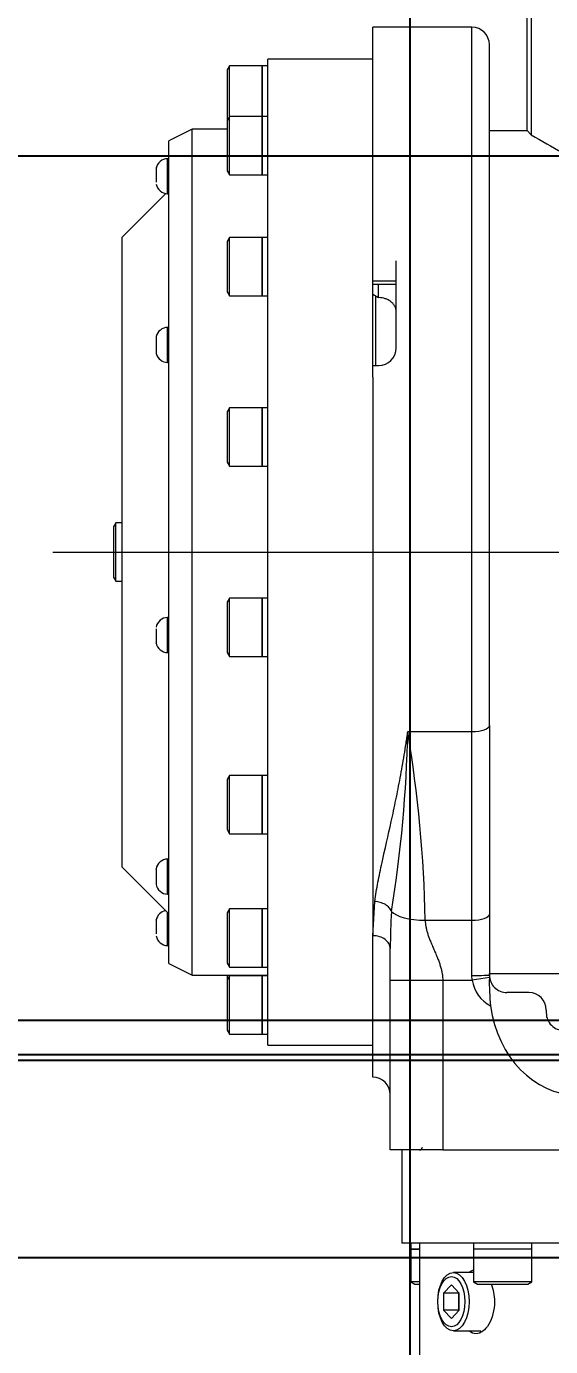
# Model space of a CAD drawing. Header units: millimetres. Extents: x 10462777 to 22643323, y 453826 to 1389191.
# Drawn here: x 11269056.6 to 11269146.5, y 578428.8 to 578655.2 of the extents above; entities that cross this region are included whole.
import ezdxf

# ---------------------------------------------------------------- set-up
doc = ezdxf.new("R2010")
doc.units = ezdxf.units.MM
doc.header["$LTSCALE"] = 200
doc.header["$MEASUREMENT"] = 0
doc.header["$PDMODE"] = 35
doc.header["$PDSIZE"] = -5
doc.linetypes.add('CENTER', pattern=[2, 1.25, -0.25, 0.25, -0.25])
doc.linetypes.add('CENTER2', pattern=[1.125, 0.75, -0.125, 0.125, -0.125])
doc.layers.get('DEFPOINTS').update_dxf_attribs({"linetype": 'CONTINUOUS'})
doc.layers.add('1', color=1, linetype='CENTER')
doc.layers.add('DV1_DEFAULT', color=7, linetype='CONTINUOUS')
doc.layers.add('LAYOUT', color=8, linetype='CONTINUOUS', lineweight=25)
doc.styles.add('iso-1', font='isocp.shx')
doc.styles.get("Standard").update_dxf_attribs({"font": 'SYMBOL'})
doc.dimstyles.get("Standard").update_dxf_attribs({"dimtxt": 1, "dimasz": 0.18, "dimexe": 0.18, "dimexo": 0.0625, "dimgap": 0.5, "dimtad": 1, "dimzin": 0, "dimdsep": 46, "dimtxsty": 'Standard', "dimcen": 0.09, "dimadec": 0, "dimazin": 0, "dimtfac": 1, "dimtofl": 0, "dimtmove": 2, "dimatfit": 3, "dimfxl": 1, "dimtolj": 1, "dimtzin": 0, "dimarcsym": 0})

# ---------------------------------------------------------------- blocks, each defined once
blk = doc.blocks.new('*D418')
at = {"layer": '1', "color": 152, "linetype": 'Continuous', "lineweight": -2, "transparency": 16777216}
for p, q in [((11268307.7, 579167.69), (11268307.7, 579563.75)), ((11269542.41, 578529.99), (11269542.41, 579563.75))]:
    blk.add_line(p, q, dxfattribs=at)
at = {"layer": '1', "color": 27, "linetype": 'Continuous', "lineweight": -2, "transparency": 16777216}
blk.add_line((11268338.45, 579533.01), (11269511.66, 579533.01), dxfattribs=at)
at = {"layer": '1', "color": 27, "linetype": 'Continuous', "transparency": 16777216}
for points in [[(11268338.45, 579538.13), (11268338.45, 579527.88), (11268307.7, 579533.01)], [(11269511.66, 579538.13), (11269511.66, 579527.88), (11269542.41, 579533.01)]]:
    blk.add_solid(points, dxfattribs=at)
at = {"layer": 'DEFPOINTS', "color": 0, "linetype": 'Continuous', "transparency": 16777216}
for p in [(11269542.41, 579533.01), (11268307.7, 579152.31), (11269542.41, 578514.62)]:
    blk.add_point(p, dxfattribs=at)
at = {"layer": '1', "color": 23, "linetype": 'Continuous', "lineweight": -3, "transparency": 16777216, "insert": (11268925.06, 579566.9), "char_height": 33.894, "attachment_point": 5, "style": 'iso-1'}
blk.add_mtext('\\A1;\\C23;1275', dxfattribs=at)
blk = doc.blocks.new('r710ic')
at = {"layer": 'DV1_DEFAULT', "color": 7, "linetype": 'CENTER2', "lineweight": 0}
blk.add_line((273207.37, 104107.73), (273207.37, 104363.5), dxfattribs=at)
at = {"layer": 'DV1_DEFAULT', "color": 7, "linetype": 'Continuous', "lineweight": 0}
for p, q in [((273309.87, 104174.63), (273309.87, 104277.68)), ((273325.87, 104200.52), (273325.87, 104167.63)), ((273279.62, 104182.63), (273279.62, 104195.13)), ((273285.87, 104192.4), (273286.37, 104192.4)), ((273075.37, 104189.82), (273135.82, 104189.82)), ((273135.06, 104189.13), (273075.37, 104189.13)), ((273135.06, 104189.13), (273133.87, 104189.13)), ((273135.82, 104189.82), (273135.06, 104189.13)), ((273135.12, 104189.18), (273135.12, 104182.63)), ((273282.87, 104189.4), (273282.87, 104185.63)), ((273326.87, 104189.9), (273325.87, 104189.9)), ((273326.87, 104189.9), (273326.87, 104179.9)), ((273332.47, 104189.9), (273326.87, 104189.9)), ((273326.87, 104189.9), (273326.87, 104179.9)), ((273332.87, 104189.21), (273332.47, 104189.9)), ((273332.47, 104189.9), (273332.47, 104179.9)), ((273332.87, 104180.59), (273332.87, 104189.21)), ((273237.12, 104182.63), (273120.37, 104182.63)), ((273135.12, 104182.63), (273134.87, 104182.63)), ((273237.12, 104182.63), (273269.44, 104182.63)), ((273269.44, 104182.63), (273279.87, 104182.63)), ((273279.87, 104182.63), (273279.62, 104182.63)), ((273279.87, 104182.63), (273279.91, 104182.63)), ((273279.91, 104182.63), (273280.3, 104182.63)), ((273280.3, 104182.63), (273280.73, 104179.69)), ((273340.87, 104176.46), (273340.87, 104181.18)), ((273238.15, 104179.63), (273117.37, 104179.63)), ((273117.37, 104179.63), (273117.37, 104162.63)), ((273270.47, 104179.63), (273238.15, 104179.63)), ((273238.15, 104168.63), (273238.15, 104179.63)), ((273270.47, 104171.63), (273270.47, 104179.63)), ((273279.95, 104179.63), (273270.47, 104179.63)), ((273280.73, 104179.69), (273279.95, 104179.63)), ((273280.73, 104174.63), (273280.73, 104179.69)), ((273325.87, 104179.9), (273326.87, 104179.9)), ((273326.87, 104179.9), (273332.47, 104179.9)), ((273330.87, 104179.9), (273330.87, 104176.46)), ((273332.47, 104179.9), (273332.87, 104180.59)), ((273334.42, 104177.46), (273332.98, 104176.12)), ((273334.34, 104177.39), (273334.42, 104177.31)), ((273337.31, 104177.46), (273334.42, 104177.46)), ((273334.42, 104177.31), (273337.31, 104177.31)), ((273334.42, 104177.31), (273334.42, 104174.78)), ((273338.75, 104176.12), (273337.31, 104177.46)), ((273337.31, 104177.31), (273337.4, 104177.39)), ((273337.31, 104177.31), (273337.31, 104174.78)), ((273280.73, 104165.63), (273280.73, 104174.63)), ((273280.73, 104174.63), (273309.87, 104174.63)), ((273309.87, 104174.63), (273309.87, 104165.63)), ((273332.98, 104176.12), (273334.42, 104174.78)), ((273334.42, 104174.78), (273337.31, 104174.78)), ((273337.31, 104174.78), (273338.75, 104176.12)), ((273325.87, 104170.63), (273360.87, 104170.63)), ((273326.87, 104169.17), (273326.87, 104170.63)), ((273326.87, 104170.63), (273326.87, 104169.17)), ((273332.47, 104170.63), (273332.47, 104169.17)), ((273332.47, 104169.17), (273332.87, 104169.86)), ((273332.87, 104169.86), (273332.87, 104170.63)), ((273309.87, 104167.63), (273325.87, 104167.63)), ((273325.87, 104169.17), (273326.87, 104169.17)), ((273326.87, 104169.17), (273332.47, 104169.17)), ((273172.37, 104166.63), (273157.44, 104166.63)), ((273160.9, 104166.63), (273160.9, 104162.63)), ((273161.45, 104162.63), (273161.45, 104166.63)), ((273280.73, 104165.63), (273275.33, 104165.63)), ((273309.87, 104165.63), (273280.73, 104165.63)), ((273163.74, 104163.63), (273161.45, 104163.63)), ((273163.13, 104162.63), (273163.74, 104163.63)), ((273175.37, 104163.13), (273163.44, 104163.13)), ((273175.37, 104162.63), (273175.37, 104163.63)), ((273273.14, 104162.63), (273267.24, 104162.96)), ((273150.76, 104162.63), (273117.37, 104162.63)), ((273122.87, 104162.63), (273122.87, 104144.63)), ((273155.04, 104162.63), (273150.76, 104162.63)), ((273156.51, 104162.63), (273155.04, 104162.63)), ((273175.37, 104162.63), (273156.51, 104162.63)), ((273177.37, 104162.63), (273175.37, 104162.63)), ((273177.37, 104162.63), (273273.14, 104162.63)), ((273297.37, 104162.63), (273273.14, 104162.63)), ((273291.87, 104144.63), (273291.87, 104162.63)), ((273291.87, 104144.63), (273122.87, 104144.63)), ((273124.01, 104144.63), (273124.01, 104143.63)), ((273124.01, 104143.63), (273132.71, 104143.63)), ((273132.71, 104143.63), (273124.01, 104143.63)), ((273124.01, 104143.63), (273124.01, 104138.03)), ((273132.71, 104144.63), (273132.71, 104143.63)), ((273132.71, 104143.63), (273142.71, 104143.63)), ((273142.71, 104143.63), (273132.71, 104143.63)), ((273132.71, 104143.63), (273132.71, 104138.03)), ((273142.71, 104143.63), (273142.71, 104144.63)), ((273142.71, 104138.03), (273142.71, 104143.63)), ((273153.45, 104144.63), (273153.45, 104143.63)), ((273153.45, 104143.63), (273163.45, 104143.63)), ((273153.45, 104143.63), (273153.45, 104138.03)), ((273163.45, 104143.63), (273153.45, 104143.63)), ((273163.45, 104143.63), (273163.45, 104144.63)), ((273163.45, 104138.03), (273163.45, 104143.63)), ((273182.64, 104144.63), (273182.64, 104143.63)), ((273182.64, 104143.63), (273192.64, 104143.63)), ((273192.64, 104143.63), (273182.64, 104143.63)), ((273182.64, 104143.63), (273182.64, 104138.03)), ((273192.64, 104143.63), (273192.64, 104144.63)), ((273192.64, 104138.03), (273192.64, 104143.63)), ((273215.25, 104144.63), (273215.25, 104143.63)), ((273215.25, 104143.63), (273225.25, 104143.63)), ((273225.25, 104143.63), (273215.25, 104143.63)), ((273215.25, 104143.63), (273215.25, 104138.03)), ((273225.25, 104143.63), (273225.25, 104144.63)), ((273225.25, 104138.03), (273225.25, 104143.63)), ((273245.64, 104144.63), (273245.64, 104143.63)), ((273245.64, 104143.63), (273255.64, 104143.63)), ((273255.64, 104143.63), (273245.64, 104143.63)), ((273245.64, 104143.63), (273245.64, 104138.03)), ((273255.64, 104143.63), (273255.64, 104144.63)), ((273255.64, 104138.03), (273255.64, 104143.63)), ((273268.54, 104144.63), (273268.54, 104143.63)), ((273268.54, 104143.63), (273278.54, 104143.63)), ((273278.54, 104143.63), (273268.54, 104143.63)), ((273268.54, 104143.63), (273268.54, 104138.03)), ((273278.54, 104143.63), (273278.54, 104144.63)), ((273278.54, 104138.03), (273278.54, 104143.63)), ((273279.87, 104131.63), (273279.87, 104144.63)), ((273279.87, 104143.63), (273280, 104143.63)), ((273280, 104143.63), (273279.87, 104143.63)), ((273280, 104144.63), (273280, 104143.63)), ((273280, 104143.63), (273290, 104143.63)), ((273290, 104143.63), (273280, 104143.63)), ((273280, 104143.63), (273280, 104138.03)), ((273290, 104143.63), (273290, 104144.63)), ((273290, 104138.03), (273290, 104143.63)), ((273124.01, 104138.03), (273124.7, 104137.63)), ((273134.01, 104138.03), (273124.01, 104138.03)), ((273132.71, 104138.03), (273133.4, 104137.63)), ((273142.71, 104138.03), (273132.71, 104138.03)), ((273142.01, 104137.63), (273142.71, 104138.03)), ((273153.45, 104138.03), (273154.14, 104137.63)), ((273163.45, 104138.03), (273153.45, 104138.03)), ((273162.75, 104137.63), (273163.45, 104138.03)), ((273182.64, 104138.03), (273183.34, 104137.63)), ((273192.64, 104138.03), (273182.64, 104138.03)), ((273191.95, 104137.63), (273192.64, 104138.03)), ((273215.25, 104138.03), (273215.95, 104137.63)), ((273225.25, 104138.03), (273215.25, 104138.03)), ((273224.56, 104137.63), (273225.25, 104138.03)), ((273245.64, 104138.03), (273246.33, 104137.63)), ((273255.64, 104138.03), (273245.64, 104138.03)), ((273254.94, 104137.63), (273255.64, 104138.03)), ((273268.54, 104138.03), (273269.23, 104137.63)), ((273278.54, 104138.03), (273268.54, 104138.03)), ((273277.84, 104137.63), (273278.54, 104138.03)), ((273280, 104138.03), (273279.87, 104138.03)), ((273280, 104138.03), (273280.69, 104137.63)), ((273290, 104138.03), (273280, 104138.03)), ((273289.3, 104137.63), (273290, 104138.03)), ((273124.7, 104137.63), (273133.32, 104137.63)), ((273133.32, 104137.63), (273133.36, 104137.65)), ((273133.4, 104137.63), (273142.01, 104137.63)), ((273134.87, 104137.63), (273134.87, 104131.63)), ((273154.14, 104137.63), (273162.75, 104137.63)), ((273183.34, 104137.63), (273191.95, 104137.63)), ((273215.95, 104137.63), (273224.56, 104137.63)), ((273246.33, 104137.63), (273254.94, 104137.63)), ((273269.23, 104137.63), (273277.84, 104137.63)), ((273279.87, 104137.63), (273280.69, 104137.63)), ((273280.69, 104137.63), (273289.3, 104137.63)), ((273279.87, 104131.63), (273134.87, 104131.63)), ((273134.87, 104131.63), (273136.87, 104127.63)), ((273277.87, 104127.63), (273279.87, 104131.63)), ((273277.87, 104127.63), (273136.87, 104127.63)), ((273139.92, 104127.63), (273139.92, 104127.43)), ((273145.92, 104127.43), (273139.92, 104127.43)), ((273145.89, 104127.1), (273153.37, 104119.63)), ((273145.92, 104127.43), (273145.92, 104127.63)), ((273168.86, 104127.63), (273168.86, 104127.43)), ((273174.86, 104127.43), (273168.86, 104127.43)), ((273174.86, 104127.43), (273174.86, 104127.63)), ((273218.59, 104127.63), (273218.59, 104127.43)), ((273224.59, 104127.43), (273218.59, 104127.43)), ((273224.59, 104127.43), (273224.59, 104127.63)), ((273260, 104127.63), (273260, 104127.43)), ((273266, 104127.43), (273260, 104127.43)), ((273261.37, 104119.63), (273269.37, 104127.63)), ((273266, 104127.43), (273266, 104127.63)), ((273274.82, 104127.43), (273269.17, 104127.43)), ((273274.82, 104127.43), (273274.82, 104127.63)), ((273141.47, 104125.49), (273142.47, 104125.49)), ((273141.57, 104125.49), (273141.47, 104125.49)), ((273142.47, 104125.49), (273143.93, 104125.49)), ((273170.37, 104125.49), (273171.05, 104125.49)), ((273171.05, 104125.49), (273172.54, 104125.49)), ((273220.5, 104125.49), (273221.92, 104125.49)), ((273221.92, 104125.49), (273223.02, 104125.49)), ((273223.02, 104125.49), (273222.92, 104125.49)), ((273261.71, 104125.49), (273261.68, 104125.49)), ((273262.93, 104125.49), (273264.26, 104125.49)), ((273270.36, 104125.49), (273271.37, 104125.49)), ((273270.46, 104125.49), (273270.36, 104125.49)), ((273271.37, 104125.49), (273272.82, 104125.49)), ((273261.37, 104119.63), (273153.37, 104119.63)), ((273202.37, 104119.63), (273202.37, 104118.53)), ((273202.37, 104118.53), (273203.06, 104118.13)), ((273212.37, 104118.53), (273202.37, 104118.53)), ((273203.06, 104118.13), (273211.68, 104118.13)), ((273211.68, 104118.13), (273212.37, 104118.53)), ((273212.37, 104118.53), (273212.37, 104119.63))]:
    blk.add_line(p, q, dxfattribs=at)
for centre, radius, start, end in [((272998.28, 104272.22), 160.33, 329.0762, 331.2619), ((273286.37, 104195.4), 3, 270, 0), ((273285.87, 104189.4), 3, 90, 180), ((273279.87, 104185.63), 3, 270, 0), ((273120.37, 104179.63), 3, 90, 180), ((273281.22, 104217.69), 35.07, 268.5047, 276.4875), ((273279.87, 104185.63), 6, 278.2534, 332.3184), ((273275.25, 103944.53), 227.15, 91.2062, 99.4004), ((273309.37, 104170.63), 0.5, 0, 90), ((273233.65, 103946.65), 222.02, 80.8467, 88.8379), ((273172.37, 104163.63), 3, 0, 90), ((273275.02, 104249.41), 83.78, 265.8556, 270.2115), ((273300.37, 104162.63), 3, 90, 180), ((273141.92, 104127.43), 2, 180, 259.6895), ((273143.92, 104127.43), 2, 280.32, 0), ((273170.86, 104127.43), 2, 180, 256.8542), ((273172.86, 104127.43), 2, 283.631, 0), ((273220.59, 104127.43), 2, 180, 260.5945), ((273222.59, 104127.43), 2, 279.4222, 0), ((273262, 104127.43), 2, 180, 261.4408), ((273264, 104127.43), 2, 278.5818, 0), ((273270.82, 104127.43), 2, 189.3523, 259.6895), ((273272.82, 104127.43), 2, 280.32, 0), ((273170.77, 104127.49), 2.04, 258.6827, 281.3173), ((273172.94, 104127.49), 2.04, 258.6827, 281.3173), ((273262.31, 104130.43), 4.98, 262.7617, 277.2383)]:
    blk.add_arc(centre, radius, start, end, dxfattribs=at)
for centre, major_axis, ratio, start_param, end_param in [((273282.11, 104197.63), (18.31, 0), 0.819152, 4.880973, 6.283185), ((273237.12, 104179.63), (0, 3), 0.34202, 4.712389, 6.283185), ((273269.44, 104179.63), (0, 3), 0.34202, 4.712389, 6.283185), ((273279.87, 104179.63), (0, 3), 0.0261, 4.712389, 6.283185), ((273268.42, 104171.63), (0, -6), 0.34202, 0.270706, 1.570796)]:
    blk.add_ellipse(centre, major_axis=major_axis, ratio=ratio, start_param=start_param, end_param=end_param, dxfattribs=at)
for centre, major_axis in [((273335.87, 104176.46), (-5, 0)), ((273335.87, 104176.12), (-4.31, 0))]:
    blk.add_ellipse(centre, major_axis=major_axis, ratio=0.5373, dxfattribs=at)
for points, knots in [([(273332.84, 104182.95), (273333.73, 104183.29), (273334.79, 104183.5), (273337.32, 104183.5), (273338.74, 104183.13), (273340.77, 104181.93), (273341.37, 104181.12), (273341.37, 104180.34)], [0.6573236, 0.6573236, 0.6573236, 0.6573236, 0.75, 0.75, 0.875, 0.875, 1, 1, 1, 1]), ([(273270.47, 104171.63), (273270.55, 104171.63), (273270.71, 104171.63), (273270.95, 104171.65), (273271.2, 104171.67), (273271.45, 104171.71), (273271.83, 104171.78), (273272.33, 104171.9), (273272.95, 104172.09), (273273.59, 104172.32), (273274.19, 104172.56), (273274.84, 104172.83), (273275.52, 104173.13), (273276.2, 104173.42), (273276.86, 104173.7), (273277.47, 104173.94), (273278.13, 104174.17), (273278.77, 104174.36), (273279.36, 104174.49), (273279.86, 104174.57), (273280.3, 104174.62), (273280.59, 104174.63), (273280.73, 104174.63)], [0, 0, 0, 0, 0.022961, 0.046415, 0.070396, 0.094938, 0.120071, 0.179186, 0.243414, 0.303039, 0.370545, 0.424348, 0.500006, 0.575662, 0.629468, 0.69697, 0.756598, 0.820822, 0.879942, 0.921494, 0.961463, 1, 1, 1, 1]), ([(273267.24, 104162.96), (273266.17, 104163.11), (273265.08, 104163.3), (273262.87, 104163.73), (273261.75, 104163.97), (273258.32, 104164.72), (273255.97, 104165.26), (273252.32, 104166.07), (273251.08, 104166.33), (273248.58, 104166.85), (273247.32, 104167.1), (273244.76, 104167.58), (273243.46, 104167.81), (273241.49, 104168.14), (273240.82, 104168.24), (273239.83, 104168.39), (273239.49, 104168.44), (273238.82, 104168.54), (273238.48, 104168.58), (273238.15, 104168.63)], [0, 0, 0, 0, 0.125, 0.125, 0.25, 0.25, 0.5, 0.5, 0.625, 0.625, 0.75, 0.75, 0.875, 0.875, 0.9375, 0.9375, 0.96875, 0.96875, 1, 1, 1, 1]), ([(273166.17, 104166.63), (273166.01, 104166.63), (273165.85, 104166.61), (273165.53, 104166.53), (273165.38, 104166.48), (273165.08, 104166.33), (273164.94, 104166.23), (273164.68, 104166.02), (273164.55, 104165.89), (273164.33, 104165.61), (273164.23, 104165.46), (273164.05, 104165.13), (273163.98, 104164.96), (273163.8, 104164.42), (273163.74, 104164.02), (273163.74, 104163.63)], [0, 0, 0, 0, 0.125, 0.125, 0.25, 0.25, 0.375, 0.375, 0.5, 0.5, 0.625, 0.625, 0.75, 0.75, 1, 1, 1, 1]), ([(273268.97, 104165.85), (273268.75, 104165.77), (273268.53, 104165.63), (273268.14, 104165.27), (273267.96, 104165.04), (273267.65, 104164.53), (273267.52, 104164.23), (273267.33, 104163.61), (273267.27, 104163.28), (273267.24, 104162.96)], [0, 0, 0, 0, 0.25, 0.25, 0.5, 0.5, 0.75, 0.75, 1, 1, 1, 1]), ([(273275.33, 104165.63), (273275.04, 104165.63), (273274.76, 104165.55), (273274.23, 104165.25), (273273.98, 104165.03), (273273.58, 104164.47), (273273.41, 104164.14), (273273.19, 104163.41), (273273.14, 104163.02), (273273.14, 104162.63)], [0, 0, 0, 0, 0.25, 0.25, 0.5, 0.5, 0.75, 0.75, 1, 1, 1, 1])]:
    blk.add_open_spline(points, degree=3, knots=knots, dxfattribs=at)
for points in [[(273330.85, 104179.17), (273330.65, 104179.4), (273330.51, 104179.64), (273330.43, 104179.89)], [(273341.37, 104180.34), (273341.37, 104179.93), (273341.21, 104179.55), (273340.91, 104179.2)]]:
    blk.add_open_spline(points, degree=3, dxfattribs=at)
at = {"layer": 'LAYOUT', "color": 3}
blk.add_circle((272041.37, 104232.63), 2050.12, dxfattribs=at)

msp = doc.modelspace()

# ---------------------------------------------------------------- linework, layer by layer
at = {"layer": '1', "color": 27, "linetype": 'Continuous'}
msp.add_line((11269122.42975, 578015.04485), (11269122.42975, 578983.44559), dxfattribs=at)
at = {"layer": '1', "color": 252, "linetype": 'Continuous'}
for p, q in [((11269479.16985, 578632.88453), (11268831.61616, 578632.88453)), ((11269308.5244, 578484.71918), (11268972.73068, 578484.71918)), ((11268864.52975, 578477.94038), (11269339.04718, 578477.94038)), ((11268969.83925, 578478.90878), (11269307.06377, 578478.90878)), ((11269542.40225, 578444.04638), (11268864.50812, 578444.04638))]:
    msp.add_line(p, q, dxfattribs=at)

# ---------------------------------------------------------------- block references
at = {"layer": 'LAYOUT', "color": 2, "rotation": 270}
msp.add_blockref('r710ic', (11164953.374, 851772.39677, 0), dxfattribs=at)

# ---------------------------------------------------------------- dimensions: what is measured, and where the dimension line sits
at = {"layer": '1', "color": 27, "linetype": 'Continuous', "lineweight": -3}
dim = msp.add_linear_dim(base=(11269542.41133, 579533.00572), p1=(11268307.70039, 579152.31435), p2=(11269542.41133, 578514.61858), text='\\C23;1275', dimstyle='Standard', override={"dimtxt": 33.894026, "dimasz": 30.746724, "dimexe": 30.746724, "dimexo": 15.373362, "dimgap": 16.947013, "dimtad": 1, "dimtih": 0, "dimdec": 0, "dimzin": 8, "dimtxsty": 'iso-1', "dimsah": 1, "dimclrd": 27, "dimclre": 152, "dimclrt": 23, "dimtm": -0.005, "dimtdec": 3, "dimtofl": 1, "dimtmove": 0}, dxfattribs=at)
dim.commit()
dim.dimension.update_dxf_attribs({"geometry": '*D418', "text_midpoint": (11268925.05586, 579533.00572), "dimtype": 160})

doc.saveas('drawing.dxf')
